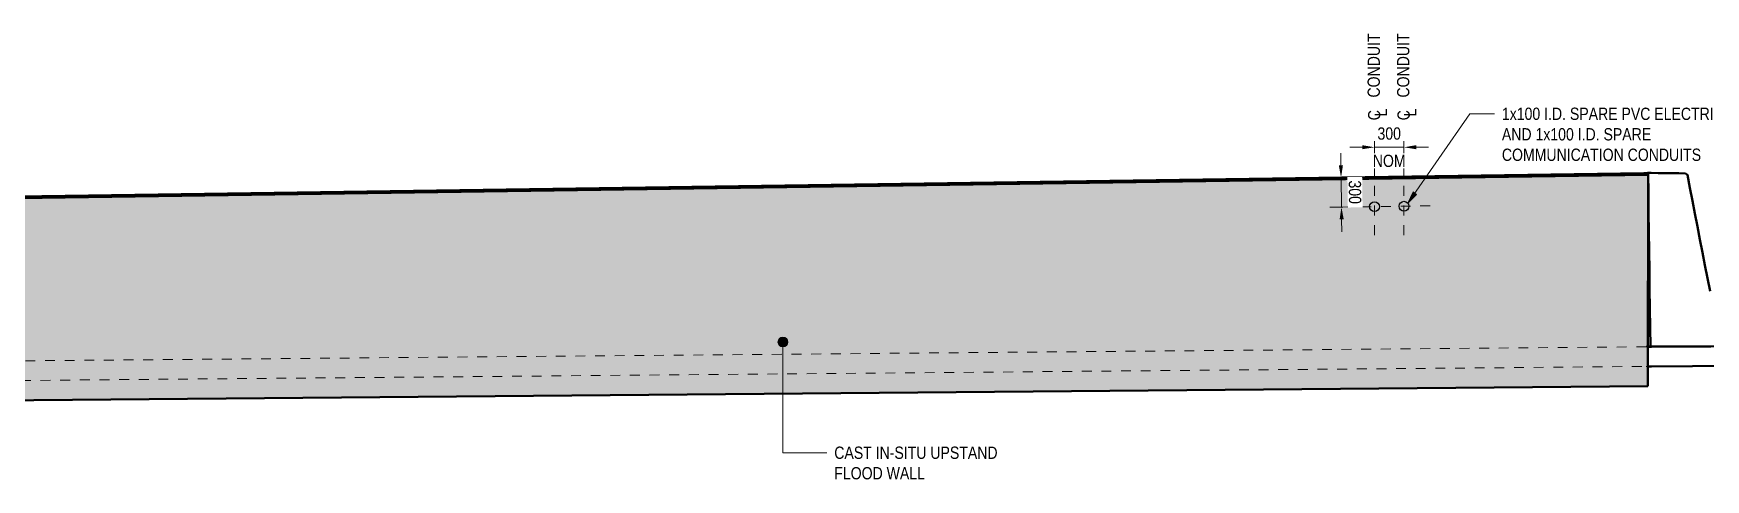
# Model space of a CAD drawing. Header units: metres. Extents: x 311 to 403, y 3 to 1186.
# Drawn here: x 377.24 to 394.27, y 20.54 to 25.07 of the extents above; entities that cross this region are included whole.
import ezdxf

# ---------------------------------------------------------------- set-up
doc = ezdxf.new("R2010")
doc.units = ezdxf.units.M
doc.linetypes.add('JacobsCenter', pattern=[0.015, 0.009, -0.0015, 0.003, -0.0015])
doc.linetypes.add('JacobsDash', pattern=[0.0045, 0.003, -0.0015])
doc.layers.get('Defpoints').update_dxf_attribs({"color": 41})
for name, color, linetype, lineweight in [('A-ANNO-DIMS', 7, 'Continuous', 9), ('A-ANNO-NOTE', 7, 'Continuous', 9), ('A-DETL', 7, 'Continuous', 13), ('A-FLOR', 7, 'Continuous', 50), ('A-FLOR-HDLN', 7, 'JacobsDash', 18), ('A-WALL', 7, 'Continuous', 50), ('G-ANNO-TEXT', 7, 'Continuous', 9)]:
    doc.layers.add(name, color=color, linetype=linetype, lineweight=lineweight)
doc.styles.add('Arial Narrow_1', font='ARIALN.TTF', dxfattribs={"height": 0.125})
doc.dimstyles.new('Dimension_Standard_O__mm_', dxfattribs={"dimscale": 0.3048, "dimtxt": 0.127929, "dimasz": 0.410105, "dimexe": 0.393701, "dimexo": 0.246063, "dimgap": 0.246063, "dimtad": 1, "dimdec": 0, "dimlfac": 1000, "dimzin": 0, "dimdsep": 46, "dimtxsty": 'Arial Narrow_1', "dimsah": 1, "dimcen": 0.09, "dimaunit": 1, "dimadec": 4, "dimazin": 0, "dimtfac": 1, "dimtdec": 4, "dimtix": 1, "dimtmove": 0, "dimatfit": 3, "dimfxl": 1, "dimtvp": 1, "dimtfill": 1, "dimtolj": 1, "dimtzin": 0, "dimlwd": 18, "dimlwe": 18, "dimarcsym": 2})

# ---------------------------------------------------------------- blocks, each defined once
blk = doc.blocks.new('Walls 2 - Walls 2-6845191-DRG-2873124 - ELEVATION - UPSTAND FLOOD WALL AT SOUTH END')
at = {"layer": 'A-WALL', "lineweight": 35, "true_color": 0xc0c0c0}
blk.add_hatch(color=9, dxfattribs=at).paths.add_polyline_path([(311.566, 23.143), (346.097, 23.638), (346.094, 23.653), (311.56, 23.157), (311.563, 23.146), (311.566, 23.143)])
h = blk.add_hatch(color=9, dxfattribs=at)
h.paths.add_polyline_path([(311.562, 21.188), (346.096, 21.487), (346.097, 23.638), (311.566, 23.143), (311.576, 23.133), (311.594, 21.58), (311.563, 21.579), (311.563, 21.578)])
h.paths.add_polyline_path([(314.094, 21.868), (313.964, 21.868), (313.964, 22.168), (314.124, 22.168), (314.124, 21.868), (314.097, 21.868)])
h.paths.add_polyline_path([(313.994, 21.896), (313.997, 21.897), (313.999, 21.898), (314.001, 21.9), (314.003, 21.901), (314.003, 21.903), (314.004, 21.906), (314.003, 21.908), (314.003, 21.911), (314.001, 21.913), (313.997, 21.915), (313.997, 21.915), (313.994, 21.915), (313.991, 21.915), (313.99, 21.914), (313.988, 21.913), (313.986, 21.911), (313.985, 21.908), (313.985, 21.906), (313.985, 21.903), (313.986, 21.901), (313.988, 21.899), (313.99, 21.898), (313.992, 21.897)])
h.paths.add_polyline_path([(314.094, 21.896), (314.097, 21.897), (314.099, 21.898), (314.102, 21.901), (314.103, 21.901), (314.103, 21.903), (314.104, 21.906), (314.103, 21.908), (314.103, 21.911), (314.101, 21.913), (314.097, 21.915), (314.097, 21.915), (314.094, 21.915), (314.091, 21.915), (314.09, 21.914), (314.088, 21.913), (314.086, 21.911), (314.085, 21.908), (314.085, 21.906), (314.085, 21.903), (314.086, 21.901), (314.088, 21.899), (314.09, 21.898), (314.092, 21.897)])
h.paths.add_polyline_path([(318.73, 21.907), (318.604, 21.907), (318.604, 22.207), (318.764, 22.207), (318.764, 21.907), (318.732, 21.907)])
h.paths.add_polyline_path([(318.734, 21.935), (318.737, 21.936), (318.739, 21.937), (318.742, 21.94), (318.743, 21.94), (318.744, 21.943), (318.744, 21.945), (318.744, 21.947), (318.743, 21.95), (318.741, 21.952), (318.739, 21.953), (318.737, 21.954), (318.734, 21.954), (318.732, 21.954), (318.73, 21.953), (318.728, 21.952), (318.726, 21.95), (318.725, 21.947), (318.725, 21.945), (318.725, 21.943), (318.726, 21.94), (318.728, 21.938), (318.73, 21.937), (318.732, 21.936)])
h.paths.add_polyline_path([(318.634, 21.935), (318.637, 21.936), (318.639, 21.937), (318.641, 21.939), (318.643, 21.94), (318.644, 21.943), (318.644, 21.945), (318.644, 21.947), (318.643, 21.95), (318.641, 21.952), (318.639, 21.953), (318.636, 21.954), (318.634, 21.954), (318.632, 21.954), (318.63, 21.953), (318.628, 21.952), (318.626, 21.95), (318.625, 21.947), (318.625, 21.945), (318.625, 21.943), (318.626, 21.94), (318.628, 21.938), (318.63, 21.937), (318.632, 21.936)])
h.paths.add_polyline_path([(323.372, 21.953), (323.242, 21.953), (323.242, 22.253), (323.402, 22.253), (323.402, 21.953), (323.374, 21.953)])
h.paths.add_polyline_path([(323.372, 21.981), (323.374, 21.981), (323.376, 21.982), (323.378, 21.983), (323.38, 21.985), (323.381, 21.988), (323.381, 21.99), (323.381, 21.993), (323.38, 21.995), (323.378, 21.997), (323.376, 21.998), (323.374, 21.999), (323.372, 22), (323.369, 21.999), (323.367, 21.998), (323.365, 21.997), (323.363, 21.995), (323.362, 21.993), (323.362, 21.99), (323.362, 21.988), (323.363, 21.985), (323.365, 21.983), (323.367, 21.982), (323.369, 21.981)])
h.paths.add_polyline_path([(323.272, 21.981), (323.274, 21.981), (323.276, 21.982), (323.279, 21.984), (323.28, 21.985), (323.281, 21.988), (323.281, 21.99), (323.281, 21.993), (323.28, 21.995), (323.278, 21.997), (323.276, 21.998), (323.274, 21.999), (323.272, 22), (323.269, 21.999), (323.267, 21.998), (323.265, 21.997), (323.263, 21.995), (323.262, 21.993), (323.262, 21.99), (323.262, 21.988), (323.263, 21.985), (323.265, 21.983), (323.267, 21.982), (323.269, 21.981)])
h.paths.add_polyline_path([(327.997, 21.998), (327.869, 21.998), (327.869, 22.298), (328.029, 22.298), (328.029, 21.998), (327.999, 21.998)])
h.paths.add_polyline_path([(327.999, 22.026), (328.002, 22.026), (328.004, 22.027), (328.007, 22.03), (328.008, 22.031), (328.008, 22.033), (328.009, 22.035), (328.008, 22.038), (328.008, 22.04), (328.006, 22.042), (328.004, 22.043), (328.002, 22.044), (327.999, 22.045), (327.997, 22.044), (327.995, 22.043), (327.993, 22.042), (327.991, 22.04), (327.99, 22.038), (327.99, 22.035), (327.99, 22.033), (327.991, 22.031), (327.993, 22.029), (327.995, 22.027), (327.997, 22.026)])
h.paths.add_polyline_path([(327.899, 22.026), (327.902, 22.026), (327.904, 22.027), (327.906, 22.029), (327.908, 22.031), (327.908, 22.033), (327.909, 22.035), (327.908, 22.038), (327.908, 22.04), (327.906, 22.042), (327.904, 22.043), (327.902, 22.044), (327.899, 22.045), (327.897, 22.044), (327.895, 22.043), (327.893, 22.042), (327.891, 22.04), (327.89, 22.038), (327.89, 22.035), (327.89, 22.033), (327.891, 22.031), (327.893, 22.029), (327.895, 22.027), (327.897, 22.026)])
h.paths.add_polyline_path([(313.994, 22.121), (313.997, 22.122), (313.999, 22.123), (314.001, 22.124), (314.003, 22.126), (314.003, 22.128), (314.004, 22.131), (314.003, 22.133), (314.001, 22.137), (314.001, 22.138), (313.999, 22.139), (313.997, 22.14), (313.994, 22.14), (313.992, 22.14), (313.99, 22.139), (313.988, 22.138), (313.986, 22.136), (313.985, 22.133), (313.985, 22.131), (313.985, 22.128), (313.986, 22.126), (313.988, 22.124), (313.99, 22.123), (313.992, 22.122)])
h.paths.add_polyline_path([(314.094, 22.121), (314.097, 22.122), (314.099, 22.123), (314.101, 22.124), (314.103, 22.126), (314.103, 22.128), (314.104, 22.131), (314.103, 22.133), (314.103, 22.136), (314.101, 22.138), (314.099, 22.139), (314.097, 22.14), (314.094, 22.14), (314.092, 22.14), (314.089, 22.139), (314.088, 22.138), (314.086, 22.136), (314.085, 22.133), (314.085, 22.131), (314.085, 22.128), (314.086, 22.126), (314.088, 22.124), (314.09, 22.123), (314.092, 22.122)])
h.paths.add_polyline_path([(318.734, 22.16), (318.737, 22.161), (318.739, 22.162), (318.741, 22.163), (318.743, 22.165), (318.744, 22.168), (318.744, 22.17), (318.744, 22.172), (318.743, 22.175), (318.741, 22.177), (318.739, 22.178), (318.737, 22.179), (318.734, 22.179), (318.732, 22.179), (318.73, 22.178), (318.728, 22.177), (318.726, 22.175), (318.725, 22.172), (318.725, 22.17), (318.725, 22.168), (318.726, 22.165), (318.728, 22.163), (318.73, 22.162), (318.732, 22.161)])
h.paths.add_polyline_path([(318.634, 22.16), (318.637, 22.161), (318.639, 22.162), (318.641, 22.163), (318.643, 22.165), (318.644, 22.168), (318.644, 22.17), (318.644, 22.172), (318.641, 22.176), (318.641, 22.177), (318.639, 22.178), (318.637, 22.179), (318.634, 22.179), (318.632, 22.179), (318.63, 22.178), (318.628, 22.177), (318.626, 22.175), (318.625, 22.172), (318.625, 22.17), (318.625, 22.168), (318.626, 22.165), (318.628, 22.163), (318.63, 22.162), (318.632, 22.161)])
h.paths.add_polyline_path([(323.272, 22.206), (323.274, 22.206), (323.276, 22.207), (323.278, 22.208), (323.28, 22.21), (323.281, 22.213), (323.281, 22.215), (323.281, 22.218), (323.279, 22.221), (323.278, 22.222), (323.276, 22.223), (323.274, 22.224), (323.271, 22.225), (323.269, 22.224), (323.267, 22.223), (323.265, 22.222), (323.263, 22.22), (323.262, 22.218), (323.262, 22.215), (323.262, 22.213), (323.263, 22.21), (323.265, 22.208), (323.267, 22.207), (323.271, 22.206)])
h.paths.add_polyline_path([(323.372, 22.206), (323.374, 22.206), (323.376, 22.207), (323.378, 22.208), (323.38, 22.21), (323.381, 22.213), (323.381, 22.215), (323.381, 22.218), (323.38, 22.22), (323.378, 22.222), (323.376, 22.223), (323.374, 22.224), (323.372, 22.225), (323.369, 22.224), (323.367, 22.223), (323.365, 22.222), (323.363, 22.22), (323.362, 22.218), (323.362, 22.215), (323.362, 22.213), (323.363, 22.21), (323.365, 22.208), (323.367, 22.207), (323.369, 22.206)])
h.paths.add_polyline_path([(327.899, 22.251), (327.902, 22.251), (327.904, 22.252), (327.906, 22.254), (327.908, 22.256), (327.908, 22.258), (327.909, 22.26), (327.908, 22.263), (327.906, 22.267), (327.906, 22.267), (327.904, 22.268), (327.902, 22.269), (327.899, 22.27), (327.897, 22.269), (327.895, 22.268), (327.893, 22.267), (327.891, 22.265), (327.89, 22.263), (327.89, 22.26), (327.89, 22.258), (327.891, 22.256), (327.893, 22.254), (327.895, 22.252), (327.897, 22.251)])
h.paths.add_polyline_path([(327.999, 22.251), (328.002, 22.251), (328.004, 22.252), (328.006, 22.254), (328.008, 22.256), (328.008, 22.258), (328.009, 22.26), (328.008, 22.263), (328.008, 22.265), (328.006, 22.267), (328.004, 22.268), (328.002, 22.269), (327.999, 22.27), (327.997, 22.269), (327.994, 22.268), (327.993, 22.267), (327.991, 22.265), (327.99, 22.263), (327.99, 22.26), (327.99, 22.258), (327.991, 22.256), (327.993, 22.254), (327.995, 22.252), (327.997, 22.251)])
at = {"layer": 'A-WALL'}
for p, q in [((311.542, 23.158), (346.054, 23.653)), ((311.56, 23.157), (346.094, 23.653)), ((346.097, 23.638), (311.566, 23.143)), ((346.094, 23.653), (346.054, 23.653)), ((346.097, 23.638), (346.094, 23.653)), ((346.096, 21.487), (346.097, 23.638)), ((311.562, 21.188), (346.096, 21.487))]:
    blk.add_line(p, q, dxfattribs=at)
blk = doc.blocks.new('DIMBLOCK10-DRG-2873124 - ELEVATION - UPSTAND FLOOD WALL AT SOUTH END')
at = {"layer": 'A-ANNO-DIMS', "color": 0, "lineweight": 18, "transparency": 16777216}
for p, q in [((390.896, 23.904), (390.896, 24.037)), ((391.196, 23.904), (391.196, 24.037)), ((390.771, 23.917), (390.646, 23.917)), ((391.196, 23.917), (390.896, 23.917)), ((391.321, 23.917), (391.446, 23.917))]:
    blk.add_line(p, q, dxfattribs=at)
at = {"layer": 'A-ANNO-DIMS', "color": 0, "transparency": 16777216}
for points in [[(390.771, 23.938), (390.771, 23.897), (390.896, 23.917)], [(391.321, 23.938), (391.321, 23.897), (391.196, 23.917)]]:
    blk.add_solid(points, dxfattribs=at)
at = {"layer": 'A-ANNO-DIMS', "color": 0, "lineweight": 18, "transparency": 16777216, "char_height": 0.125, "width": 0.40206, "attachment_point": 5, "style": 'Arial Narrow_1', "bg_fill": 3, "box_fill_scale": 1.1, "bg_fill_color": 256, "bg_fill_true_color": 13158600, "bg_fill_transparency": 0}
for s, insert in [('\\A1;300', (391.046, 24.056)), ('\\A1;NOM', (391.046, 23.778))]:
    blk.add_mtext(s, dxfattribs=dict(at, insert=insert))
at = {"layer": 'Defpoints', "color": 0, "transparency": 16777216}
for p in [(390.896, 23.917), (390.896, 23.829), (391.196, 23.829)]:
    blk.add_point(p, dxfattribs=at)
blk = doc.blocks.new('CS_Annot_Centreline Symbol1 - CS_Annot_Centreline Symbol-5070896-DRG-2873124 - ELEVATION - UPSTAND FLOOD WALL AT SOUTH END')
at = {"layer": 'A-ANNO-NOTE', "char_height": 0.125, "attachment_point": 1, "rotation": 90, "style": 'Arial Narrow_1'}
for s, insert, width in [('C  ', (343.246, 24.191), 0.22046), ('L', (343.313, 24.23), 0.0962)]:
    blk.add_mtext(s, dxfattribs=dict(at, insert=insert, width=width))
blk = doc.blocks.new('DIMBLOCK11-DRG-2873124 - ELEVATION - UPSTAND FLOOD WALL AT SOUTH END')
at = {"layer": 'A-ANNO-DIMS', "color": 0, "lineweight": 18, "transparency": 16777216}
for p, q in [((390.554, 23.733), (390.552, 23.858)), ((390.638, 23.609), (390.436, 23.606)), ((390.556, 23.608), (390.56, 23.308)), ((390.573, 23.308), (390.44, 23.306)), ((390.562, 23.183), (390.564, 23.058))]:
    blk.add_line(p, q, dxfattribs=at)
at = {"layer": 'A-ANNO-DIMS', "color": 0, "transparency": 16777216}
for points in [[(390.575, 23.733), (390.533, 23.733), (390.556, 23.608)], [(390.583, 23.184), (390.541, 23.183), (390.56, 23.308)]]:
    blk.add_solid(points, dxfattribs=at)
at = {"layer": 'A-ANNO-DIMS', "color": 0, "lineweight": 18, "transparency": 16777216, "insert": (390.697, 23.46), "char_height": 0.125, "width": 0.2851, "attachment_point": 5, "rotation": 270.8224, "style": 'Arial Narrow_1', "bg_fill": 3, "box_fill_scale": 1.1, "bg_fill_color": 256, "bg_fill_true_color": 13158600, "bg_fill_transparency": 0}
blk.add_mtext('\\A1;300', dxfattribs=at)
at = {"layer": 'Defpoints', "color": 0, "transparency": 16777216}
for p in [(390.713, 23.61), (390.56, 23.308), (390.648, 23.309)]:
    blk.add_point(p, dxfattribs=at)

msp = doc.modelspace()

# ---------------------------------------------------------------- hatches: boundary and pattern name
at = {"layer": 'G-ANNO-TEXT'}
msp.add_hatch(color=256, dxfattribs=at).paths.add_polyline_path([(391.2362, 23.3468), (391.3255, 23.437), (391.2893, 23.4621)])
h = msp.add_hatch(color=256, dxfattribs=at)
edge = h.paths.add_edge_path()
edge.add_arc((384.8736, 21.9357), 0.05, 0, 360)

# ---------------------------------------------------------------- linework, layer by layer
at = {"layer": 'A-DETL', "linetype": 'JacobsCenter', "lineweight": 18}
for p, q in [((390.8961, 23.0237), (390.8961, 24.1837)), ((391.1961, 23.0237), (391.1961, 24.1837)), ((391.4629, 23.3212), (390.443, 23.3065))]:
    msp.add_line(p, q, dxfattribs=at)
at = {"layer": 'A-DETL', "lineweight": 25}
for centre in [(390.8961, 23.313), (391.1961, 23.3173)]:
    msp.add_circle(centre, 0.05, dxfattribs=at)
at = {"layer": 'A-FLOR'}
for p, q in [((393.6816, 23.641), (393.6842, 23.4595)), ((393.6856, 23.3556), (393.6848, 23.4183)), ((393.7158, 21.8857), (393.6806, 21.8869)), ((394.5504, 21.8924), (393.7158, 21.8857)), ((393.7232, 21.8891), (394.3198, 21.8916)), ((393.6805, 21.6869), (393.7158, 21.6857)), ((393.7158, 21.6857), (394.5504, 21.6924))]:
    msp.add_line(p, q, dxfattribs=at)
at = {"layer": 'A-FLOR', "flags": 128}
for points in [[(393.6818, 23.641), (393.6844, 23.4465), (393.6848, 23.4183)], [(394.0636, 23.6509), (393.9936, 23.6519), (393.9236, 23.653), (393.8537, 23.654), (393.7837, 23.655), (393.7137, 23.6561)], [(394.0823, 23.6356), (394.0729, 23.6432), (394.0636, 23.6509)], [(394.3119, 22.4542), (394.2863, 22.5855), (394.2608, 22.7168), (394.2353, 22.848), (394.2098, 22.9793), (394.1843, 23.1105), (394.1588, 23.2418), (394.1333, 23.3731), (394.1078, 23.5043), (394.0823, 23.6356)], [(393.6856, 23.3556), (393.687, 23.252), (393.6896, 23.0574), (393.6922, 22.8629), (393.6948, 22.6684), (393.6974, 22.4739), (393.7, 22.2794), (393.7026, 22.0848), (393.7052, 21.8903)], [(393.7209, 21.8893), (393.713, 21.8898), (393.7052, 21.8903)], [(393.7209, 21.8893), (393.722, 21.8892), (393.7232, 21.8891)]]:
    msp.add_lwpolyline(points, dxfattribs=at)
at = {"layer": 'A-FLOR'}
for points, knots in [([(393.6537, 23.6546), (393.6552, 23.6547), (393.6582, 23.6548), (393.6626, 23.6549), (393.6668, 23.655), (393.6709, 23.6551), (393.675, 23.6552), (393.6792, 23.6553), (393.6834, 23.6554), (393.689, 23.6556), (393.6932, 23.6557), (393.696, 23.6558)], [-1, -1, -1, -1, -0.9, -0.8, -0.7, -0.6, -0.5, -0.4, -0.3, -0.2, 0, 0, 0, 0]), ([(393.6962, 23.6558), (393.6977, 23.6558), (393.7017, 23.6559), (393.7071, 23.6559), (393.7115, 23.656), (393.7133, 23.6561), (393.7137, 23.6561)], [-0.0067856541, -0.0067856541, -0.0067856541, -0.0067856541, -0.0063003494, -0.0054165331, -0.004974625, -0.0048309842, -0.0048309842, -0.0048309842, -0.0048309842]), ([(393.7055, 21.8903), (393.702, 21.8906), (393.6967, 21.8911), (393.6898, 21.8917), (393.6849, 21.8922), (393.6819, 21.8925), (393.6806, 21.8926)], [0, 0, 0, 0, 0.25, 0.375, 0.5, 0.59467448, 0.59467448, 0.59467448, 0.59467448])]:
    msp.add_open_spline(points, degree=3, knots=knots, dxfattribs=at)
at = {"layer": 'A-FLOR-HDLN'}
for p, q in [((393.6619, 21.8875), (359.1151, 21.5887)), ((393.6609, 21.889), (393.6772, 21.8891)), ((393.6619, 21.8875), (393.6609, 21.889)), ((393.6806, 21.8869), (393.6619, 21.8875)), ((359.1182, 21.3887), (393.6619, 21.6875)), ((393.6619, 21.6875), (393.6805, 21.6869))]:
    msp.add_line(p, q, dxfattribs=at)
msp.add_open_spline([(393.6806, 21.8926), (393.6784, 21.8928), (393.6745, 21.8931), (393.6688, 21.8936), (393.6652, 21.894), (393.6634, 21.8941)], degree=3, knots=[0.59489457, 0.59489457, 0.59489457, 0.59489457, 0.75, 0.875, 1, 1, 1, 1], dxfattribs=at)
at = {"layer": 'G-ANNO-TEXT'}
for p, q in [((391.8676, 24.2575), (392.1182, 24.2575)), ((391.2893, 23.4621), (391.2362, 23.3468)), ((391.2362, 23.3468), (391.3255, 23.437)), ((391.3255, 23.437), (391.2893, 23.4621)), ((384.8736, 21.9357), (384.8736, 20.8097)), ((384.8736, 20.8097), (385.3219, 20.8097))]:
    msp.add_line(p, q, dxfattribs=at)
msp.add_circle((384.8736, 21.9357), 0.05, dxfattribs=at)

# ---------------------------------------------------------------- block references
at = {"layer": 'A-DETL', "lineweight": 35}
msp.add_blockref('Walls 2 - Walls 2-6845191-DRG-2873124 - ELEVATION - UPSTAND FLOOD WALL AT SOUTH END', (47.5843, 0), dxfattribs=at)

# ---------------------------------------------------------------- texts
at = {"layer": 'A-ANNO-NOTE', "char_height": 0.125, "attachment_point": 1, "rotation": 90, "style": 'Arial Narrow_1', "bg_fill": 3, "box_fill_scale": 1, "bg_fill_color": 256, "bg_fill_true_color": 13158600, "bg_fill_transparency": 0}
for insert in [(390.826, 24.4226), (391.126, 24.4226)]:
    msp.add_mtext('CONDUIT', dxfattribs=dict(at, insert=insert))

# ---------------------------------------------------------------- next in the draw order: texts
at = {"layer": 'G-ANNO-TEXT', "char_height": 0.125, "attachment_point": 1, "style": 'Arial Narrow_1', "bg_fill": 3, "box_fill_scale": 1, "bg_fill_color": 256, "bg_fill_transparency": 0}
for s, insert in [('1x100 I.D. SPARE PVC ELECTRICAL ', (392.1932, 24.32)), ('CAST IN-SITU UPSTAND', (385.3969, 20.8722))]:
    msp.add_mtext(s, dxfattribs=dict(at, insert=insert))

# ---------------------------------------------------------------- next in the draw order: dimensions: what is measured, and where the dimension line sits
at = {"layer": 'A-ANNO-DIMS', "lineweight": 18}
dim = msp.add_linear_dim(base=(390.8961, 23.9174), p1=(391.1961, 23.829), p2=(390.8961, 23.829), text='<>\\XNOM', dimstyle='Dimension_Standard_O__mm_', override={"dimpost": '<>', "dimfxl": 0.3}, dxfattribs=at)
dim.commit()
dim.dimension.update_dxf_attribs({"geometry": 'DIMBLOCK10-DRG-2873124 - ELEVATION - UPSTAND FLOOD WALL AT SOUTH END', "text_midpoint": (391.0461, 23.9174)})

# ---------------------------------------------------------------- next in the draw order: linework, layer by layer
at = {"layer": 'G-ANNO-TEXT'}
msp.add_line((391.2362, 23.3468), (391.8676, 24.2575), dxfattribs=at)

# ---------------------------------------------------------------- next in the draw order: block references
at = {"layer": 'A-ANNO-NOTE'}
for p in [(47.5843, 0), (47.8843, 0)]:
    msp.add_blockref('CS_Annot_Centreline Symbol1 - CS_Annot_Centreline Symbol-5070896-DRG-2873124 - ELEVATION - UPSTAND FLOOD WALL AT SOUTH END', p, dxfattribs=at)

# ---------------------------------------------------------------- next in the draw order: texts
at = {"layer": 'G-ANNO-TEXT', "char_height": 0.125, "attachment_point": 1, "style": 'Arial Narrow_1', "bg_fill": 3, "box_fill_scale": 1, "bg_fill_color": 256, "bg_fill_transparency": 0}
for s, insert in [('AND 1x100 I.D. SPARE ', (392.1932, 24.1116)), ('FLOOD WALL', (385.3969, 20.6639))]:
    msp.add_mtext(s, dxfattribs=dict(at, insert=insert))

# ---------------------------------------------------------------- next in the draw order: dimensions: what is measured, and where the dimension line sits
at = {"layer": 'A-ANNO-DIMS', "lineweight": 18}
dim = msp.add_linear_dim(base=(390.56, 23.3082), p1=(390.7129, 23.6104), p2=(390.6483, 23.3095), angle=270.82238, dimstyle='Dimension_Standard_O__mm_', override={"dimpost": '<>', "dimfxl": 0.307811}, dxfattribs=at)
dim.commit()
dim.dimension.update_dxf_attribs({"geometry": 'DIMBLOCK11-DRG-2873124 - ELEVATION - UPSTAND FLOOD WALL AT SOUTH END', "text_midpoint": (390.6966, 23.4602)})

# ---------------------------------------------------------------- next in the draw order: texts
at = {"layer": 'G-ANNO-TEXT', "insert": (392.1932, 23.9033), "char_height": 0.125, "attachment_point": 1, "style": 'Arial Narrow_1', "bg_fill": 3, "box_fill_scale": 1, "bg_fill_color": 256, "bg_fill_transparency": 0}
msp.add_mtext('COMMUNICATION CONDUITS', dxfattribs=at)

doc.saveas('drawing.dxf')
